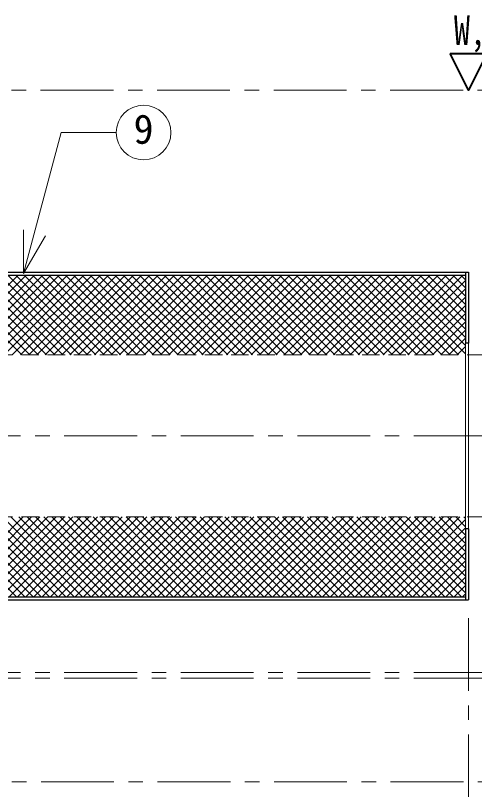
# Model space of a CAD drawing. Units: millimetres at full size, sheet at 1:8; details may follow other scales. Extents: x -1691 to 1549, y -1119 to 1129.
# Drawn here: x -200 to 52.2, y -739.1 to -313.9 of the extents above; entities that cross this region are included whole.
import ezdxf
from ezdxf.enums import TextEntityAlignment as Align

# ---------------------------------------------------------------- set-up
doc = ezdxf.new("R2010")
doc.units = ezdxf.units.MM
doc.header["$LTSCALE"] = 8
doc.linetypes.add('CHAIN1', pattern=[8, 5, -1, 1, -1])
doc.linetypes.add('DASHED1', pattern=[1.8, 1.2, -0.6])
doc.layers.add('0-0_ﾚｲﾔ1', color=4, linetype='Continuous', lineweight=9)
doc.styles.add('ＭＳ ゴシック', font='')
doc.styles.get('ＭＳ ゴシック').set_extended_font_data('MS Gothic')

msp = doc.modelspace()

# ---------------------------------------------------------------- linework, layer by layer
at = {"layer": '0-0_ﾚｲﾔ1', "linetype": 'CHAIN1'}
for p, q in [((-506.137, -354.909), (288.863, -354.909)), ((-557.137, -544.909), (243.863, -544.909)), ((48.863, -644.909), (48.863, -886.509)), ((-493.137, -674.909), (333.863, -674.909)), ((-493.137, -677.909), (378.863, -677.909)), ((-441.937, -734.909), (423.863, -734.909))]:
    msp.add_line(p, q, dxfattribs=at)
at = {"layer": '0-0_ﾚｲﾔ1', "color": 7, "lineweight": 18}
for p, q in [((-195.557, -455.754), (-195.557, -431.754)), ((-195.557, -455.754), (-183.557, -434.97)), ((47.263, -595.909), (47.263, -493.909)), ((48.863, -595.909), (48.863, -493.909))]:
    msp.add_line(p, q, dxfattribs=at)
at = {"layer": '0-0_ﾚｲﾔ1', "color": 5, "lineweight": 25}
for p, q in [((-451.137, -454.909), (48.863, -454.909)), ((47.263, -454.909), (47.263, -493.909)), ((48.863, -454.909), (48.863, -493.909)), ((-451.137, -456.509), (47.263, -456.509)), ((48.863, -493.909), (47.263, -493.909)), ((47.263, -595.909), (47.263, -634.909)), ((48.863, -595.909), (47.263, -595.909)), ((48.863, -595.909), (48.863, -634.909)), ((-451.137, -633.309), (47.263, -633.309)), ((-451.137, -634.909), (48.863, -634.909))]:
    msp.add_line(p, q, dxfattribs=at)
at = {"layer": '0-0_ﾚｲﾔ1'}
for p, q in [((-242.457, -500.409), (-198.557, -456.509)), ((-240.415, -456.509), (-196.515, -500.409)), ((-237.931, -500.409), (-194.031, -456.509)), ((-235.89, -456.509), (-191.99, -500.409)), ((-233.406, -500.409), (-189.506, -456.509)), ((-231.364, -456.509), (-187.464, -500.409)), ((-228.88, -500.409), (-184.98, -456.509)), ((-226.839, -456.509), (-182.939, -500.409)), ((-224.355, -500.409), (-180.455, -456.509)), ((-222.313, -456.509), (-178.413, -500.409)), ((-219.829, -500.409), (-175.929, -456.509)), ((-217.788, -456.509), (-173.888, -500.409)), ((-215.304, -500.409), (-171.404, -456.509)), ((-213.262, -456.509), (-169.362, -500.409)), ((-210.778, -500.409), (-166.878, -456.509)), ((-208.737, -456.509), (-164.837, -500.409)), ((-206.253, -500.409), (-162.353, -456.509)), ((-204.211, -456.509), (-160.311, -500.409)), ((-201.727, -500.409), (-157.827, -456.509)), ((-199.686, -456.509), (-155.786, -500.409)), ((-197.202, -500.409), (-153.302, -456.509)), ((-195.161, -456.509), (-151.261, -500.409)), ((-192.676, -500.409), (-148.776, -456.509)), ((-190.635, -456.509), (-146.735, -500.409)), ((-188.151, -500.409), (-144.251, -456.509)), ((-186.11, -456.509), (-142.21, -500.409)), ((-183.625, -500.409), (-139.725, -456.509)), ((-181.584, -456.509), (-137.684, -500.409)), ((-179.1, -500.409), (-135.2, -456.509)), ((-177.059, -456.509), (-133.159, -500.409)), ((-174.574, -500.409), (-130.674, -456.509)), ((-172.533, -456.509), (-128.633, -500.409)), ((-170.049, -500.409), (-126.149, -456.509)), ((-168.008, -456.509), (-124.108, -500.409)), ((-165.523, -500.409), (-121.623, -456.509)), ((-163.482, -456.509), (-119.582, -500.409)), ((-160.998, -500.409), (-117.098, -456.509)), ((-158.957, -456.509), (-115.057, -500.409)), ((-156.472, -500.409), (-112.572, -456.509)), ((-154.431, -456.509), (-110.531, -500.409)), ((-151.947, -500.409), (-108.047, -456.509)), ((-149.906, -456.509), (-106.006, -500.409)), ((-147.421, -500.409), (-103.521, -456.509)), ((-145.38, -456.509), (-101.48, -500.409)), ((-142.896, -500.409), (-98.996, -456.509)), ((-140.855, -456.509), (-96.955, -500.409)), ((-138.37, -500.409), (-94.47, -456.509)), ((-136.329, -456.509), (-92.429, -500.409)), ((-133.845, -500.409), (-89.945, -456.509)), ((-131.804, -456.509), (-87.904, -500.409)), ((-129.319, -500.409), (-85.419, -456.509)), ((-127.278, -456.509), (-83.378, -500.409)), ((-124.794, -500.409), (-80.894, -456.509)), ((-122.753, -456.509), (-78.853, -500.409)), ((-120.268, -500.409), (-76.368, -456.509)), ((-118.227, -456.509), (-74.327, -500.409)), ((-115.743, -500.409), (-71.843, -456.509)), ((-113.702, -456.509), (-69.802, -500.409)), ((-111.218, -500.409), (-67.318, -456.509)), ((-109.176, -456.509), (-65.276, -500.409)), ((-106.692, -500.409), (-62.792, -456.509)), ((-104.651, -456.509), (-60.751, -500.409)), ((-102.167, -500.409), (-58.267, -456.509)), ((-100.125, -456.509), (-56.225, -500.409)), ((-97.641, -500.409), (-53.741, -456.509)), ((-95.6, -456.509), (-51.7, -500.409)), ((-93.116, -500.409), (-49.216, -456.509)), ((-91.074, -456.509), (-47.174, -500.409)), ((-88.59, -500.409), (-44.69, -456.509)), ((-86.549, -456.509), (-42.649, -500.409)), ((-84.065, -500.409), (-40.165, -456.509)), ((-82.023, -456.509), (-38.123, -500.409)), ((-79.539, -500.409), (-35.639, -456.509)), ((-77.498, -456.509), (-33.598, -500.409)), ((-75.014, -500.409), (-31.114, -456.509)), ((-72.972, -456.509), (-29.072, -500.409)), ((-70.488, -500.409), (-26.588, -456.509)), ((-68.447, -456.509), (-24.547, -500.409)), ((-65.963, -500.409), (-22.063, -456.509)), ((-63.922, -456.509), (-20.022, -500.409)), ((-61.437, -500.409), (-17.537, -456.509)), ((-59.396, -456.509), (-15.496, -500.409)), ((-56.912, -500.409), (-13.012, -456.509)), ((-54.871, -456.509), (-10.971, -500.409)), ((-52.386, -500.409), (-8.486, -456.509)), ((-50.345, -456.509), (-6.445, -500.409)), ((-47.861, -500.409), (-3.961, -456.509)), ((-45.82, -456.509), (-1.92, -500.409)), ((-43.335, -500.409), (0.565, -456.509)), ((-41.294, -456.509), (2.606, -500.409)), ((-38.81, -500.409), (5.09, -456.509)), ((-36.769, -456.509), (7.131, -500.409)), ((-34.284, -500.409), (9.616, -456.509)), ((-32.243, -456.509), (11.657, -500.409)), ((-29.759, -500.409), (14.141, -456.509)), ((-27.718, -456.509), (16.182, -500.409)), ((-25.233, -500.409), (18.667, -456.509)), ((-23.192, -456.509), (20.708, -500.409)), ((-20.708, -500.409), (23.192, -456.509)), ((-18.667, -456.509), (25.233, -500.409)), ((-16.182, -500.409), (27.718, -456.509)), ((-14.141, -456.509), (29.759, -500.409)), ((-11.657, -500.409), (32.243, -456.509)), ((-9.616, -456.509), (34.284, -500.409)), ((-7.131, -500.409), (36.769, -456.509)), ((-5.09, -456.509), (38.81, -500.409)), ((-2.606, -500.409), (41.294, -456.509)), ((-0.565, -456.509), (43.335, -500.409)), ((1.92, -500.409), (45.82, -456.509)), ((3.961, -456.509), (47.263, -499.811)), ((8.486, -456.509), (47.263, -495.285)), ((13.012, -456.509), (47.263, -490.76)), ((17.537, -456.509), (47.263, -486.234)), ((22.063, -456.509), (47.263, -481.709)), ((26.588, -456.509), (47.263, -477.184)), ((31.114, -456.509), (47.263, -472.658)), ((35.639, -456.509), (47.263, -468.133)), ((40.165, -456.509), (47.263, -463.607)), ((44.69, -456.509), (47.263, -459.082)), ((6.445, -500.409), (47.263, -459.592)), ((10.971, -500.409), (47.263, -464.117)), ((15.496, -500.409), (47.263, -468.643)), ((20.022, -500.409), (47.263, -473.168)), ((24.547, -500.409), (47.263, -477.693)), ((29.072, -500.409), (47.263, -482.219)), ((33.598, -500.409), (47.263, -486.744)), ((38.123, -500.409), (47.263, -491.27)), ((42.649, -500.409), (47.263, -495.795)), ((47.174, -500.409), (47.263, -500.321)), ((-243.28, -589.409), (-199.38, -633.309)), ((-239.592, -633.309), (-195.692, -589.409)), ((-238.754, -589.409), (-194.854, -633.309)), ((-235.067, -633.309), (-191.167, -589.409)), ((-234.229, -589.409), (-190.329, -633.309)), ((-230.541, -633.309), (-186.641, -589.409)), ((-229.703, -589.409), (-185.803, -633.309)), ((-226.016, -633.309), (-182.116, -589.409)), ((-225.178, -589.409), (-181.278, -633.309)), ((-221.49, -633.309), (-177.59, -589.409)), ((-220.652, -589.409), (-176.752, -633.309)), ((-216.965, -633.309), (-173.065, -589.409)), ((-216.127, -589.409), (-172.227, -633.309)), ((-212.439, -633.309), (-168.539, -589.409)), ((-211.601, -589.409), (-167.701, -633.309)), ((-207.914, -633.309), (-164.014, -589.409)), ((-207.076, -589.409), (-163.176, -633.309)), ((-203.388, -633.309), (-159.488, -589.409)), ((-202.551, -589.409), (-158.651, -633.309)), ((-198.863, -633.309), (-154.963, -589.409)), ((-198.025, -589.409), (-154.125, -633.309)), ((-194.337, -633.309), (-150.437, -589.409)), ((-193.5, -589.409), (-149.6, -633.309)), ((-189.812, -633.309), (-145.912, -589.409)), ((-188.974, -589.409), (-145.074, -633.309)), ((-185.286, -633.309), (-141.386, -589.409)), ((-184.449, -589.409), (-140.549, -633.309)), ((-180.761, -633.309), (-136.861, -589.409)), ((-179.923, -589.409), (-136.023, -633.309)), ((-176.235, -633.309), (-132.335, -589.409)), ((-175.398, -589.409), (-131.498, -633.309)), ((-171.71, -633.309), (-127.81, -589.409)), ((-170.872, -589.409), (-126.972, -633.309)), ((-167.184, -633.309), (-123.284, -589.409)), ((-166.347, -589.409), (-122.447, -633.309)), ((-162.659, -633.309), (-118.759, -589.409)), ((-161.821, -589.409), (-117.921, -633.309)), ((-158.133, -633.309), (-114.233, -589.409)), ((-157.296, -589.409), (-113.396, -633.309)), ((-153.608, -633.309), (-109.708, -589.409)), ((-152.77, -589.409), (-108.87, -633.309)), ((-149.082, -633.309), (-105.182, -589.409)), ((-148.245, -589.409), (-104.345, -633.309)), ((-144.557, -633.309), (-100.657, -589.409)), ((-143.719, -589.409), (-99.819, -633.309)), ((-140.031, -633.309), (-96.131, -589.409)), ((-139.194, -589.409), (-95.294, -633.309)), ((-135.506, -633.309), (-91.606, -589.409)), ((-134.668, -589.409), (-90.768, -633.309)), ((-130.98, -633.309), (-87.08, -589.409)), ((-130.143, -589.409), (-86.243, -633.309)), ((-126.455, -633.309), (-82.555, -589.409)), ((-125.617, -589.409), (-81.717, -633.309)), ((-121.929, -633.309), (-78.029, -589.409)), ((-121.092, -589.409), (-77.192, -633.309)), ((-117.404, -633.309), (-73.504, -589.409)), ((-116.566, -589.409), (-72.666, -633.309)), ((-112.878, -633.309), (-68.978, -589.409)), ((-112.041, -589.409), (-68.141, -633.309)), ((-108.353, -633.309), (-64.453, -589.409)), ((-107.515, -589.409), (-63.615, -633.309)), ((-103.828, -633.309), (-59.928, -589.409)), ((-102.99, -589.409), (-59.09, -633.309)), ((-99.302, -633.309), (-55.402, -589.409)), ((-98.464, -589.409), (-54.564, -633.309)), ((-94.777, -633.309), (-50.877, -589.409)), ((-93.939, -589.409), (-50.039, -633.309)), ((-90.251, -633.309), (-46.351, -589.409)), ((-89.413, -589.409), (-45.513, -633.309)), ((-85.726, -633.309), (-41.826, -589.409)), ((-84.888, -589.409), (-40.988, -633.309)), ((-81.2, -633.309), (-37.3, -589.409)), ((-80.362, -589.409), (-36.462, -633.309)), ((-76.675, -633.309), (-32.775, -589.409)), ((-75.837, -589.409), (-31.937, -633.309)), ((-72.149, -633.309), (-28.249, -589.409)), ((-71.311, -589.409), (-27.411, -633.309)), ((-67.624, -633.309), (-23.724, -589.409)), ((-66.786, -589.409), (-22.886, -633.309)), ((-63.098, -633.309), (-19.198, -589.409)), ((-62.261, -589.409), (-18.361, -633.309)), ((-58.573, -633.309), (-14.673, -589.409)), ((-57.735, -589.409), (-13.835, -633.309)), ((-54.047, -633.309), (-10.147, -589.409)), ((-53.21, -589.409), (-9.31, -633.309)), ((-49.522, -633.309), (-5.622, -589.409)), ((-48.684, -589.409), (-4.784, -633.309)), ((-44.996, -633.309), (-1.096, -589.409)), ((-44.159, -589.409), (-0.259, -633.309)), ((-40.471, -633.309), (3.429, -589.409)), ((-39.633, -589.409), (4.267, -633.309)), ((-35.945, -633.309), (7.955, -589.409)), ((-35.108, -589.409), (8.792, -633.309)), ((-31.42, -633.309), (12.48, -589.409)), ((-30.582, -589.409), (13.318, -633.309)), ((-26.894, -633.309), (17.006, -589.409)), ((-26.057, -589.409), (17.843, -633.309)), ((-22.369, -633.309), (21.531, -589.409)), ((-21.531, -589.409), (22.369, -633.309)), ((-17.843, -633.309), (26.057, -589.409)), ((-17.006, -589.409), (26.894, -633.309)), ((-13.318, -633.309), (30.582, -589.409)), ((-12.48, -589.409), (31.42, -633.309)), ((-8.792, -633.309), (35.108, -589.409)), ((-7.955, -589.409), (35.945, -633.309)), ((-4.267, -633.309), (39.633, -589.409)), ((-3.429, -589.409), (40.471, -633.309)), ((0.259, -633.309), (44.159, -589.409)), ((1.096, -589.409), (44.996, -633.309)), ((4.784, -633.309), (47.263, -590.831)), ((5.622, -589.409), (47.263, -631.05)), ((10.147, -589.409), (47.263, -626.524)), ((14.673, -589.409), (47.263, -621.999)), ((19.198, -589.409), (47.263, -617.473)), ((23.724, -589.409), (47.263, -612.948)), ((28.249, -589.409), (47.263, -608.423)), ((32.775, -589.409), (47.263, -603.897)), ((37.3, -589.409), (47.263, -599.372)), ((41.826, -589.409), (47.263, -594.846)), ((46.351, -589.409), (47.263, -590.321)), ((9.31, -633.309), (47.263, -595.356)), ((13.835, -633.309), (47.263, -599.882)), ((18.361, -633.309), (47.263, -604.407)), ((22.886, -633.309), (47.263, -608.933)), ((27.411, -633.309), (47.263, -613.458)), ((31.937, -633.309), (47.263, -617.983)), ((36.462, -633.309), (47.263, -622.509)), ((40.988, -633.309), (47.263, -627.034)), ((45.513, -633.309), (47.263, -631.56))]:
    msp.add_line(p, q, dxfattribs=at)
at = {"layer": '0-0_ﾚｲﾔ1', "linetype": 'DASHED1'}
for p, q in [((-427.137, -500.409), (98.863, -500.409)), ((-427.137, -589.409), (98.863, -589.409))]:
    msp.add_line(p, q, dxfattribs=at)
at = {"layer": '0-0_ﾚｲﾔ1', "color": 1, "lineweight": 40}
msp.add_lwpolyline([(38.863, -334.909), (58.863, -334.909), (48.863, -354.909)], close=True, dxfattribs=at)
at = {"layer": '0-0_ﾚｲﾔ1', "color": 7, "lineweight": 18}
msp.add_lwpolyline([(-195.557, -455.754), (-174.79, -378.253), (-144.591, -378.253)], dxfattribs=at)
msp.add_circle((-129.591, -378.253), 15, dxfattribs=at)

# ---------------------------------------------------------------- texts
at = {"layer": '0-0_ﾚｲﾔ1', "color": 7, "style": 'ＭＳ ゴシック', "width": 0.8}
msp.add_text('W,L,', height=16.13, dxfattribs=at).set_placement((40.863, -334.909), align=Align.BOTTOM_LEFT)
at = {"layer": '0-0_ﾚｲﾔ1', "color": 7, "style": 'ＭＳ ゴシック'}
msp.add_text('9', height=16.13, dxfattribs=at).set_placement((-135.091, -389.253), align=Align.BOTTOM_LEFT)

doc.saveas('drawing.dxf')
